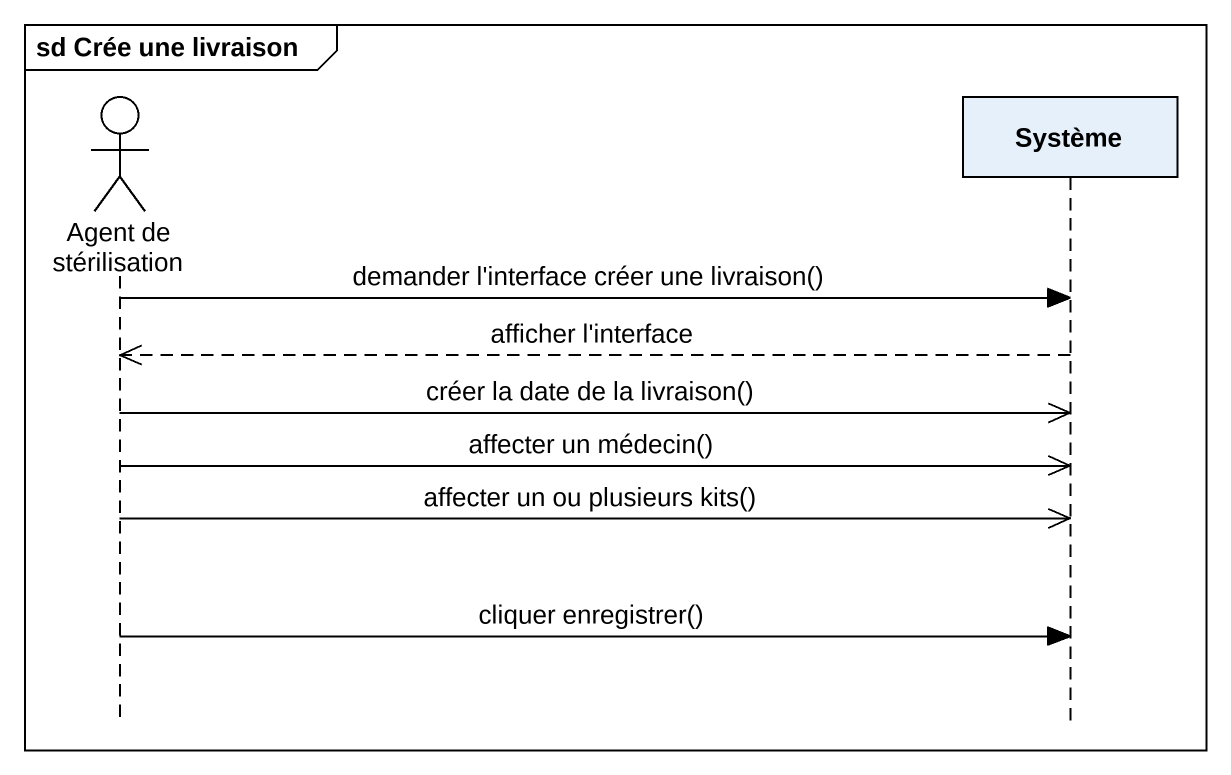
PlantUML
@startuml
mainframe sd Crée une livraison
hide footbox
actor "Agent de stérilisation" as Agent_de_stérilisation
participant Système

Agent_de_stérilisation -> Système : demander l'interface créer une livraison()
Système -->> Agent_de_stérilisation : afficher l'interface
Agent_de_stérilisation ->> Système : créer la date de la livraison()
Agent_de_stérilisation ->> Système : affecter un médecin()
Agent_de_stérilisation ->> Système : affecter un ou plusieurs kits()
Agent_de_stérilisation -> Système : cliquer enregistrer()
@enduml
